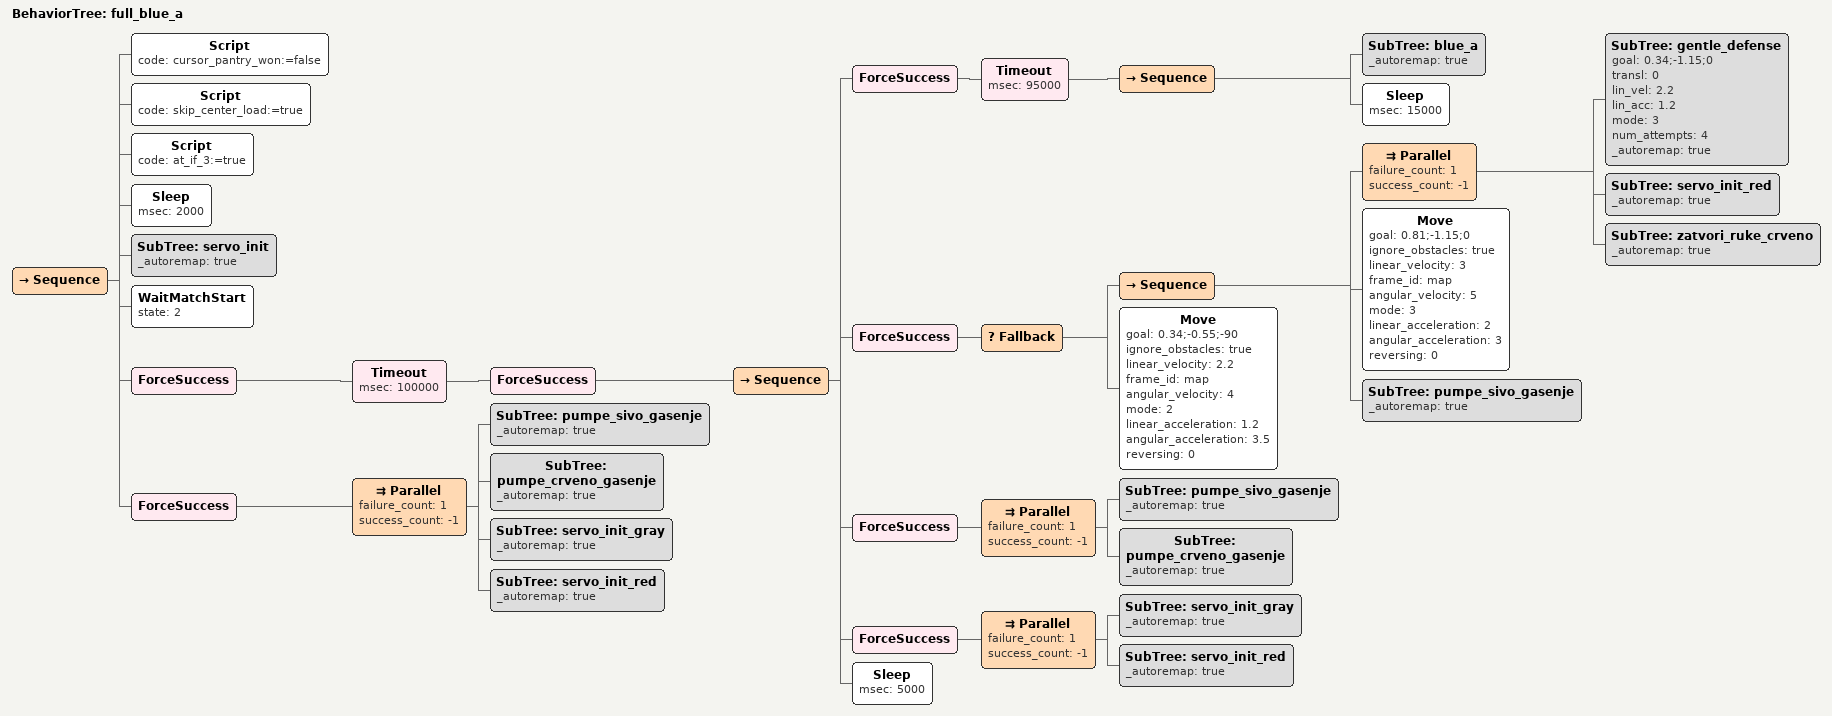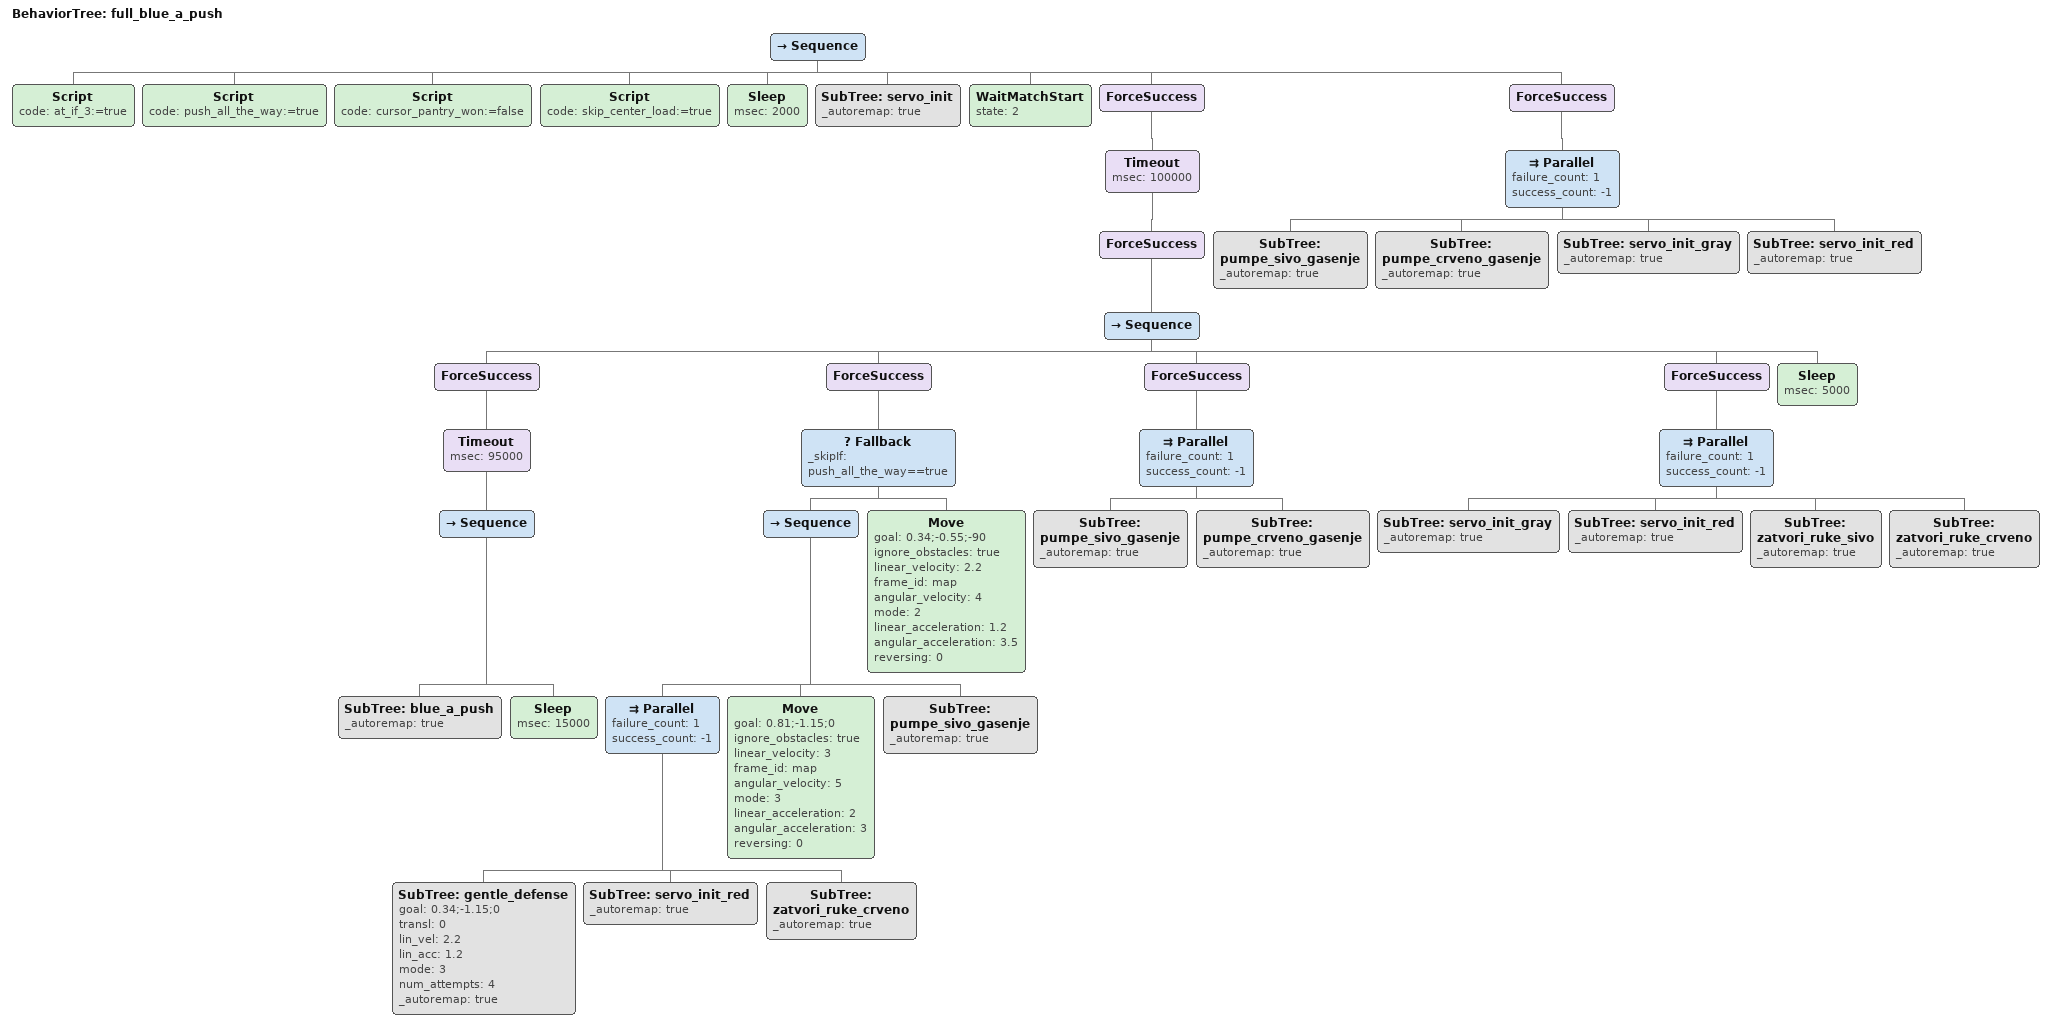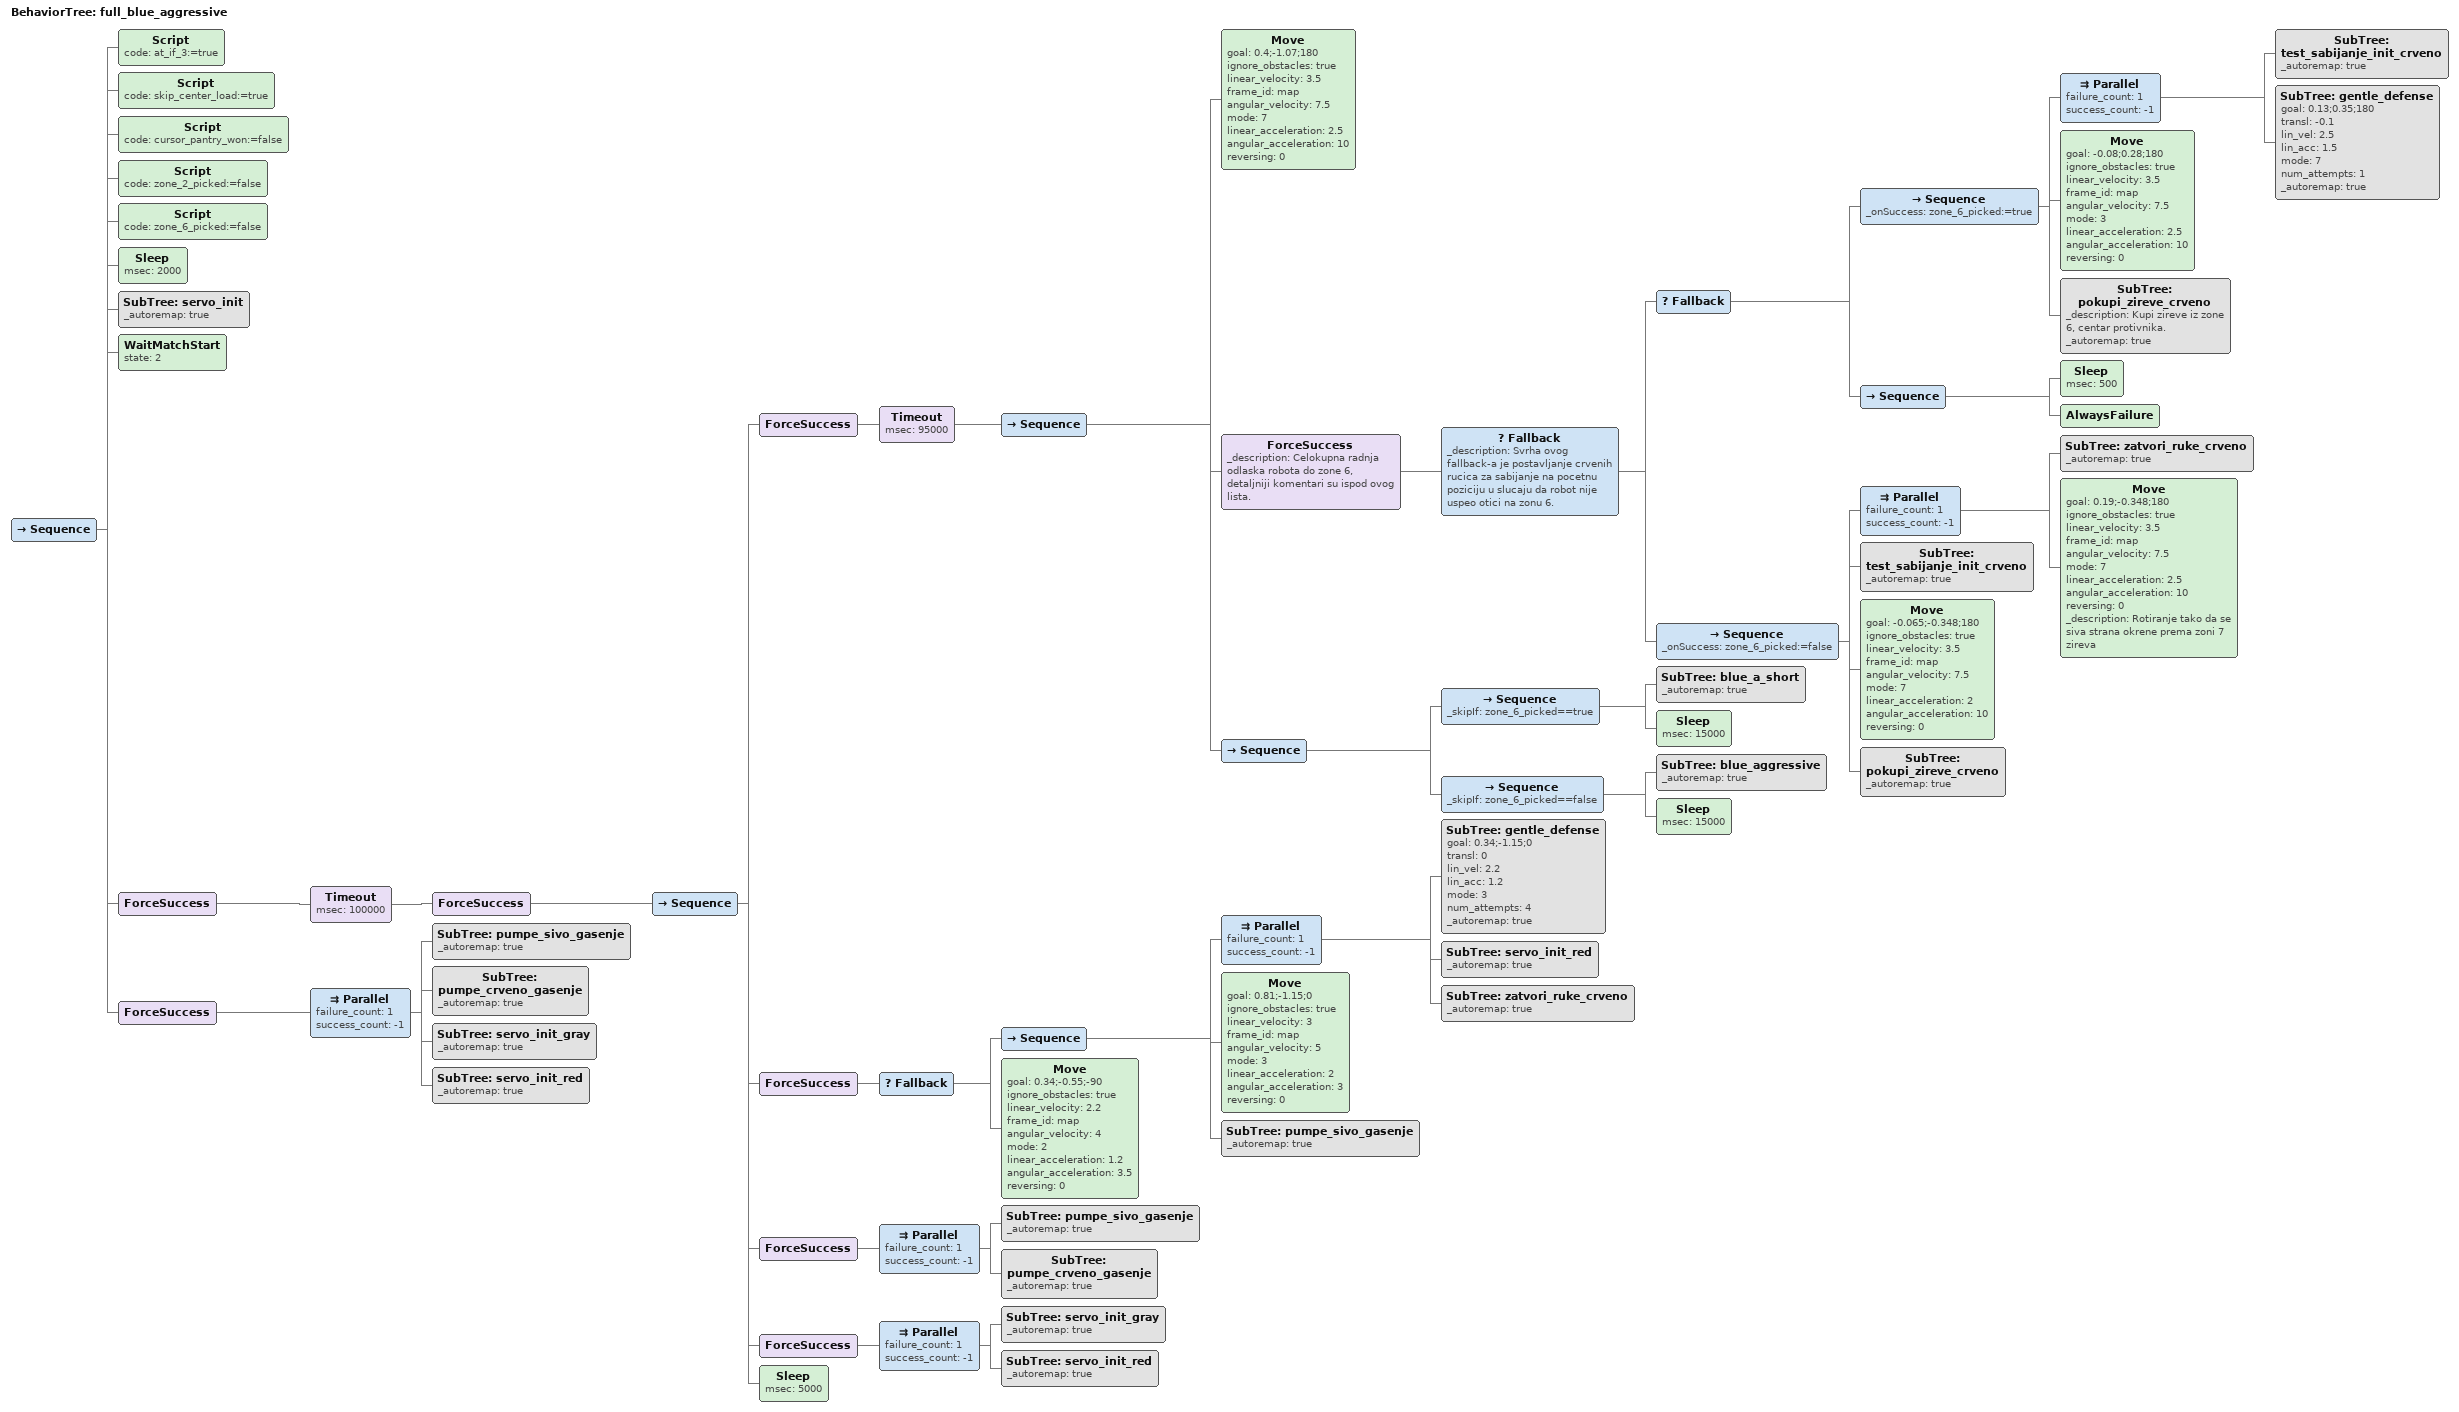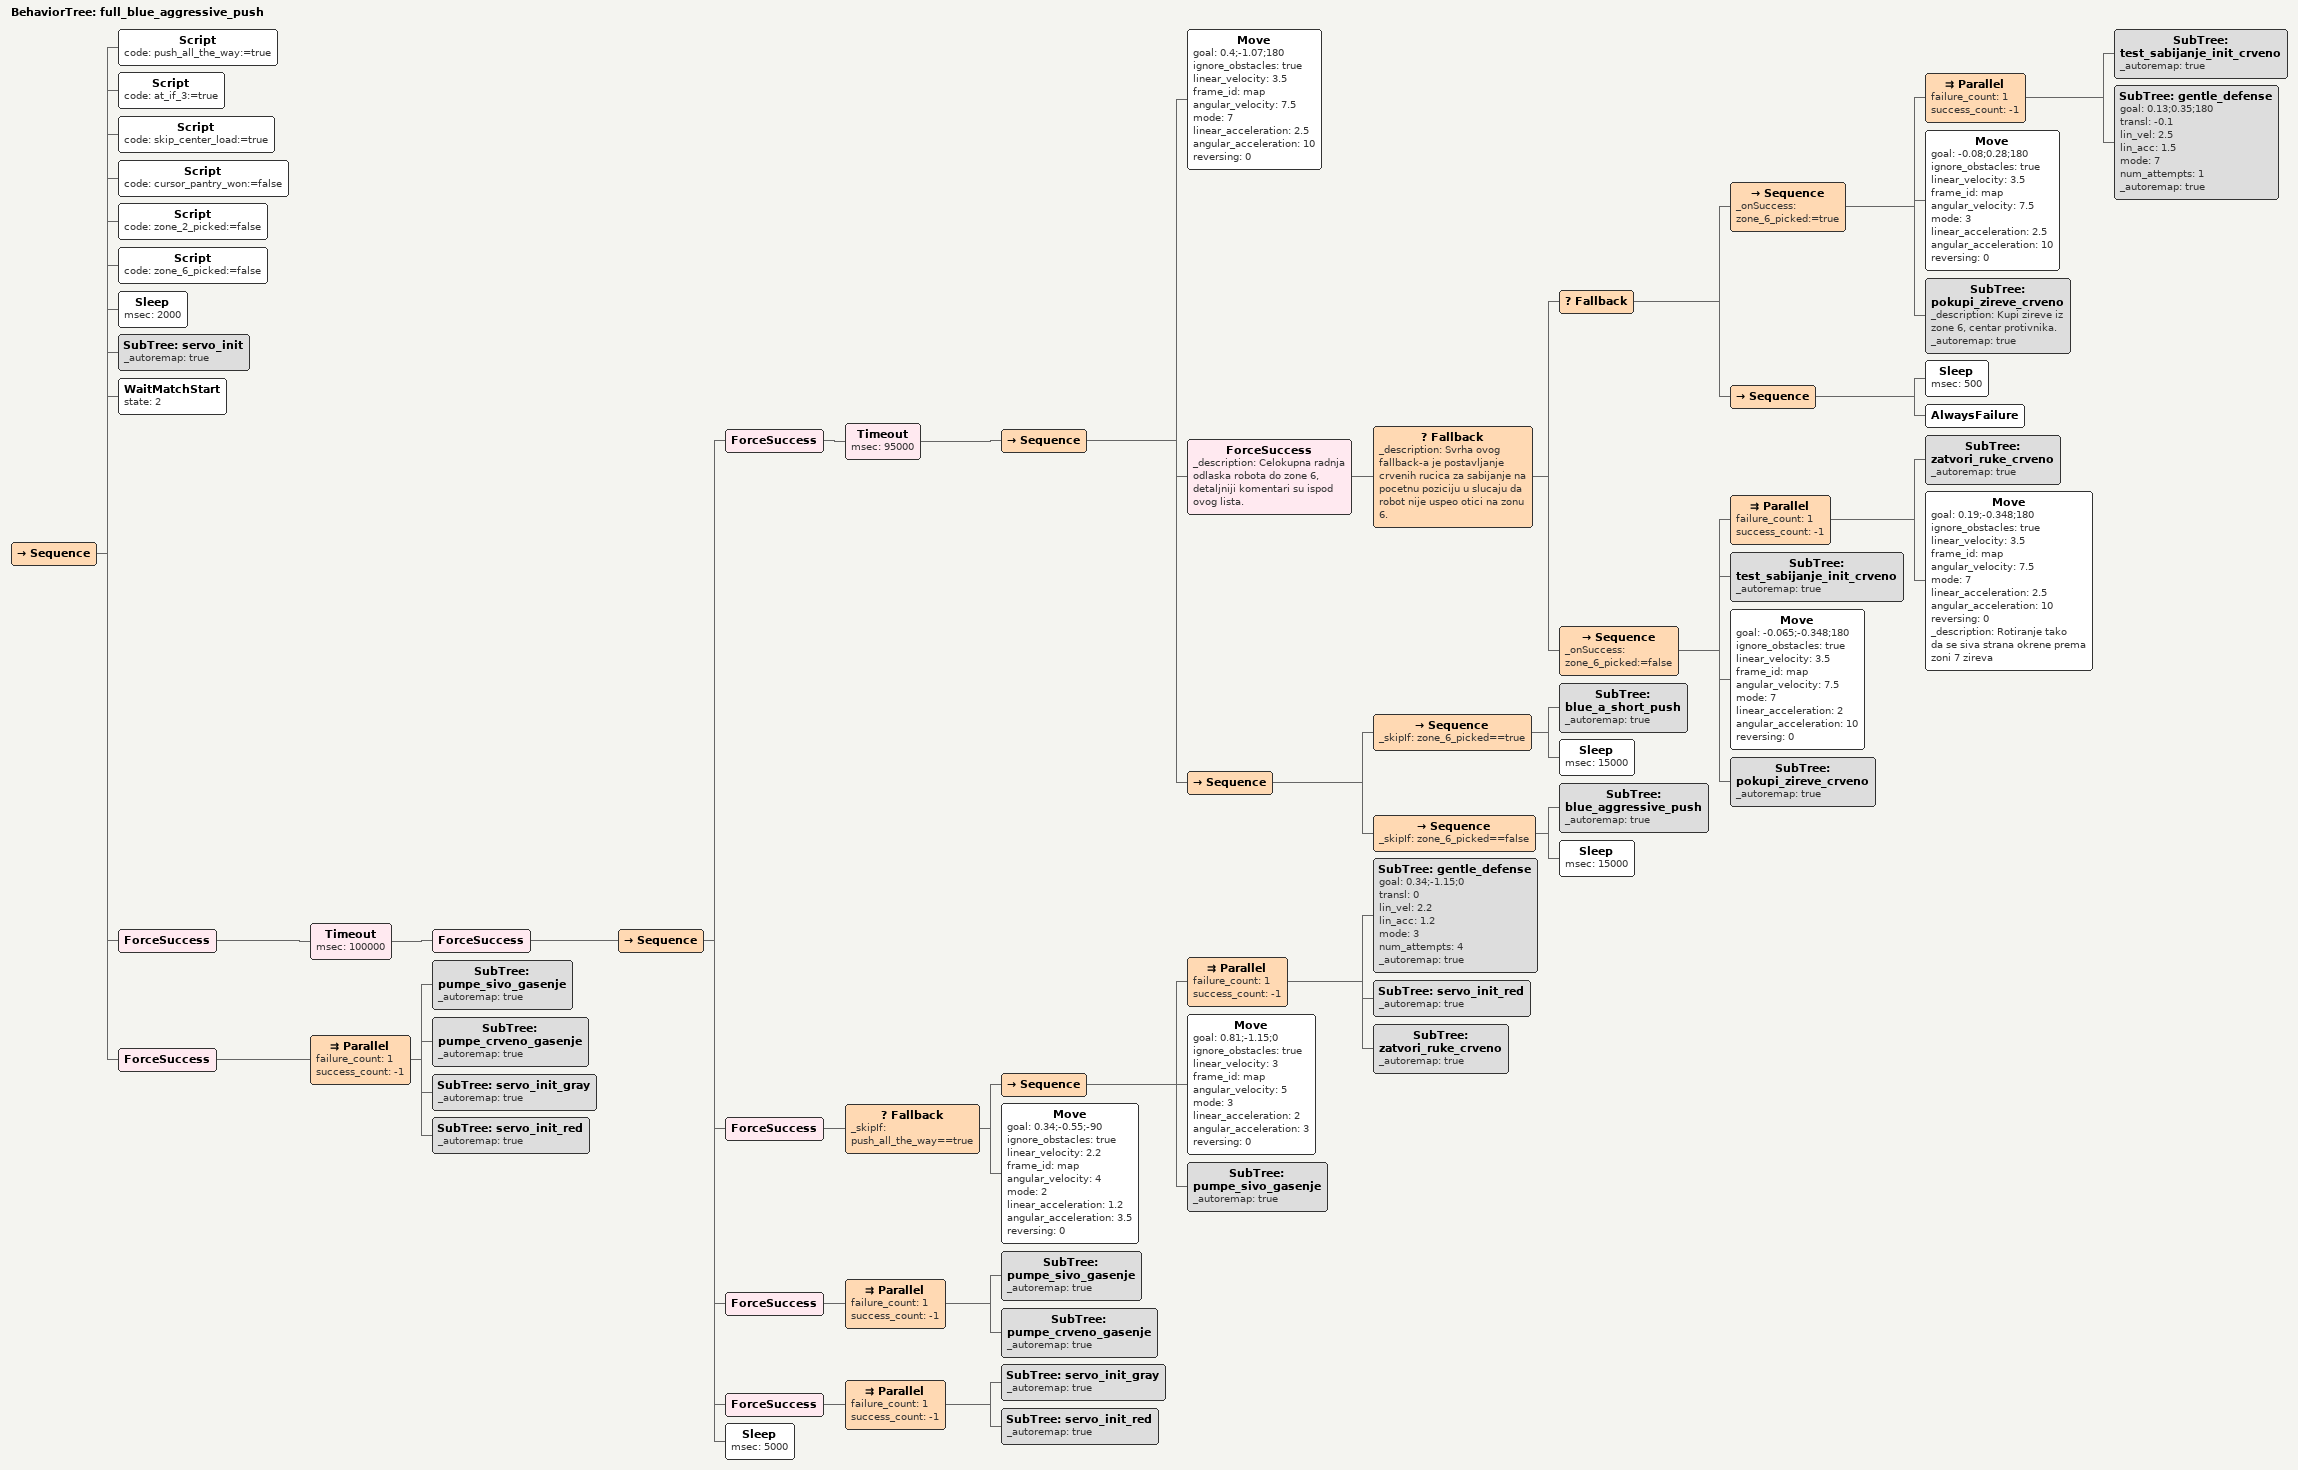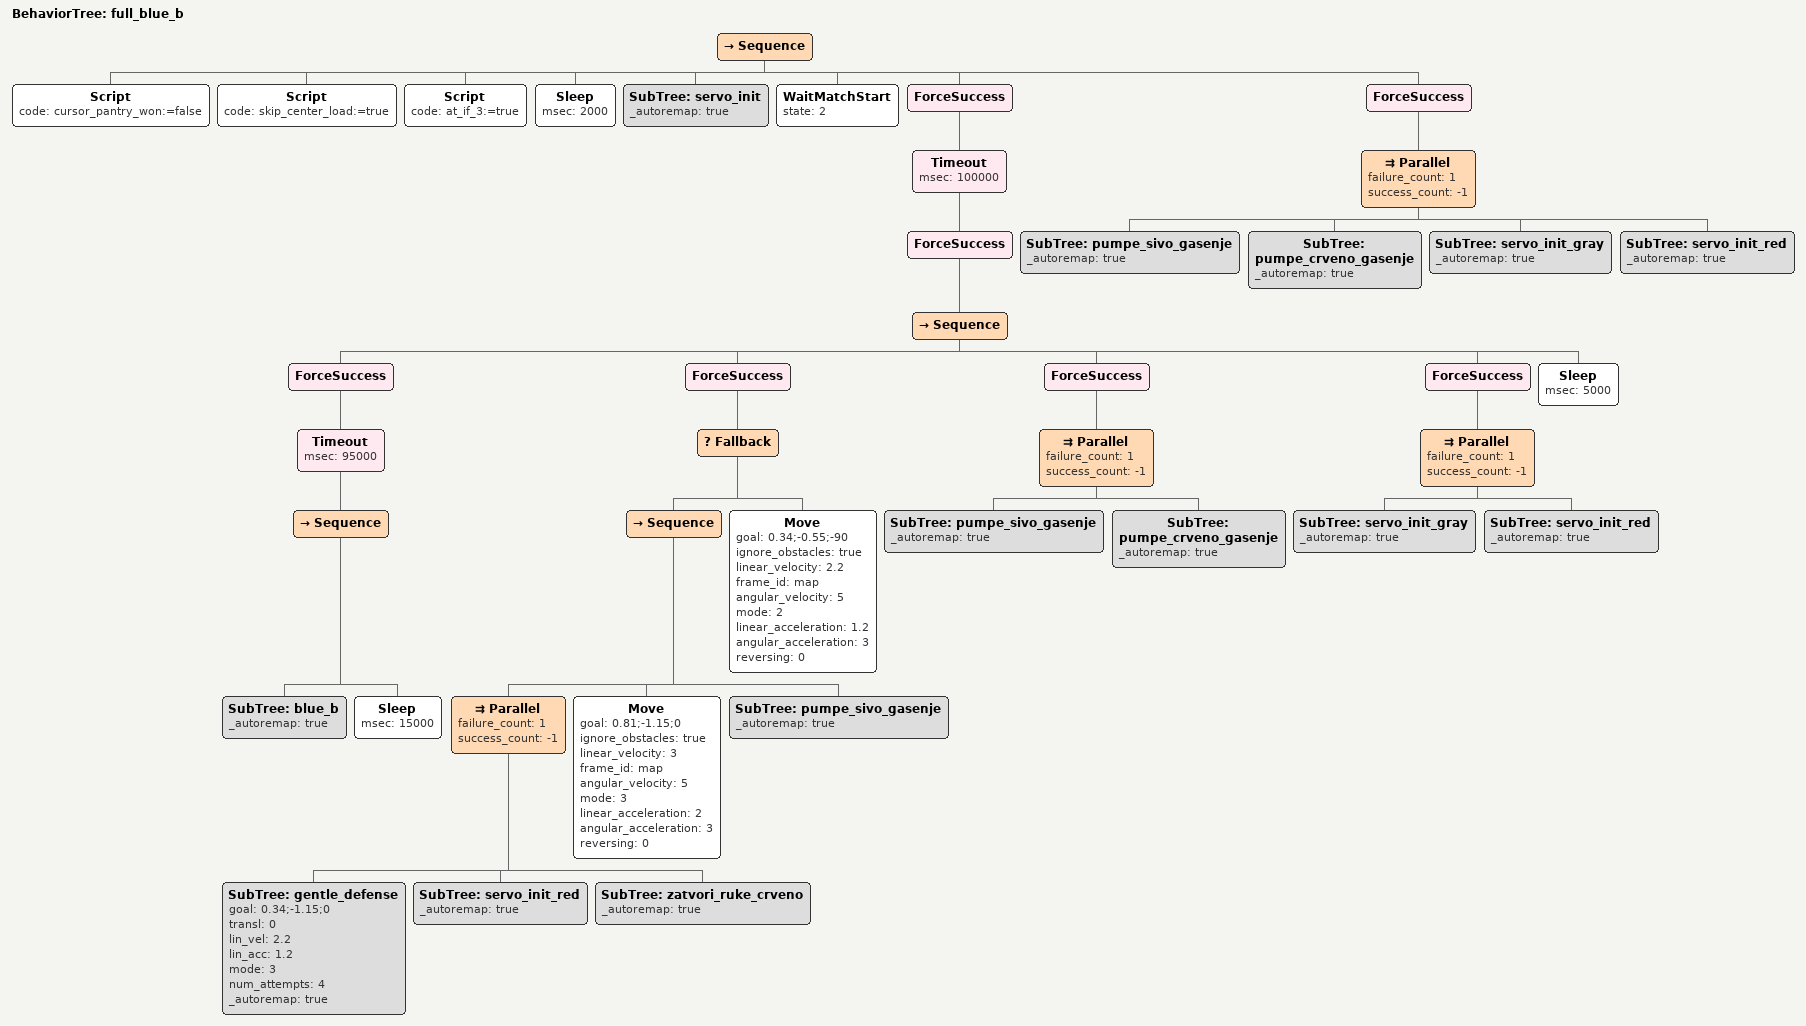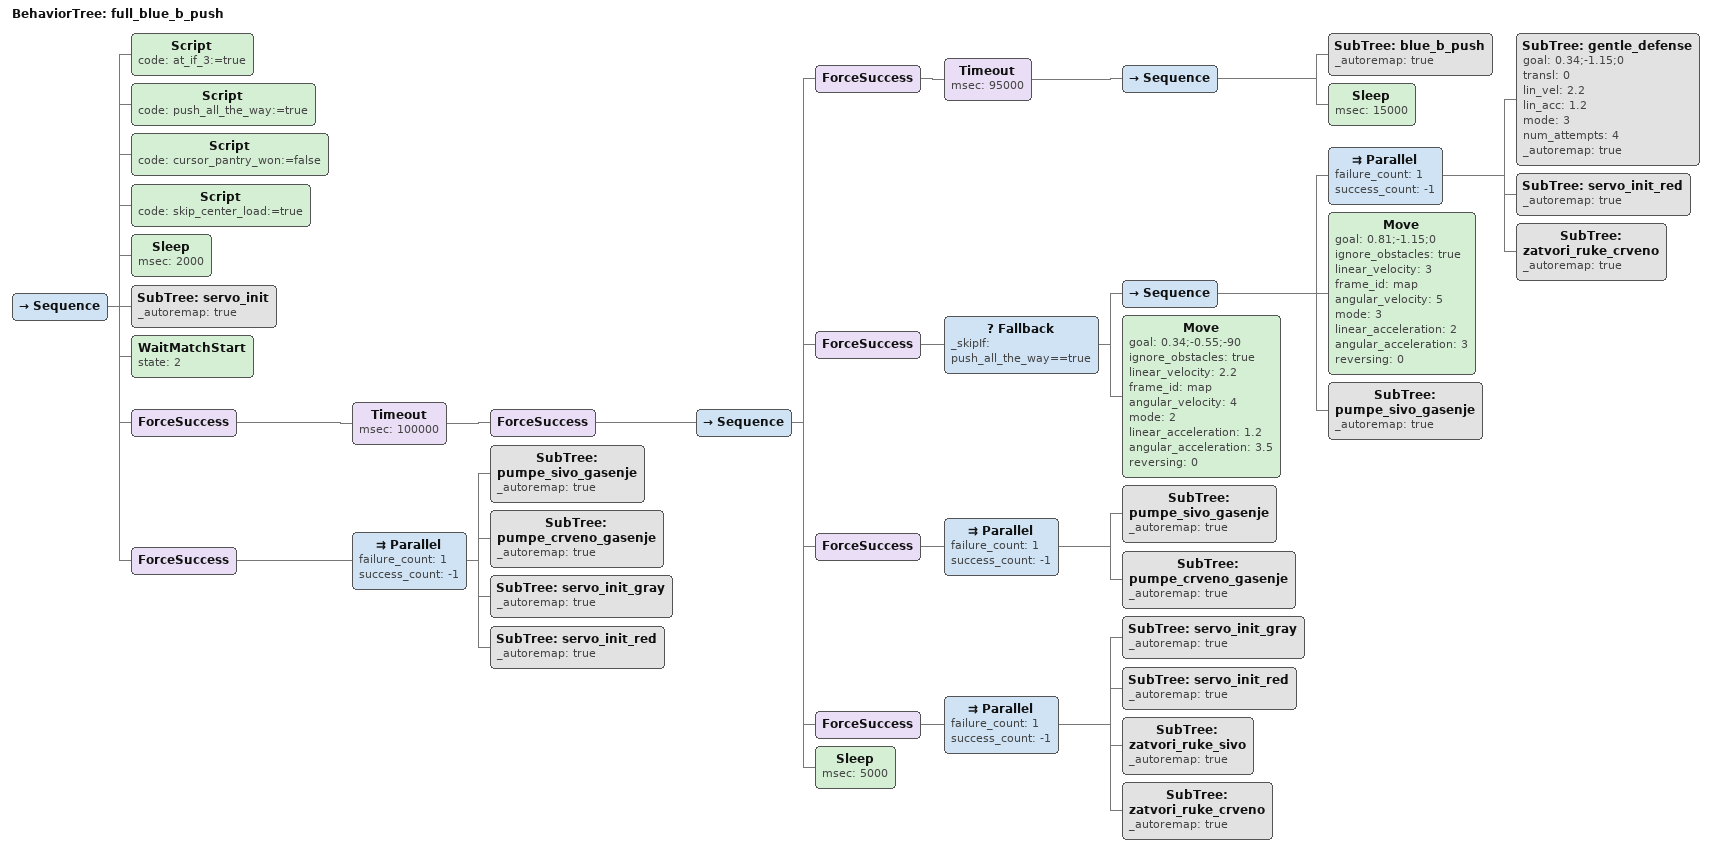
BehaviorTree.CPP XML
<BehaviorTree ID="full_blue_a">
  <Sequence>
    <Script code="cursor_pantry_won:=false"/>
    <Script code="skip_center_load:=true"/>
    <Script code="at_if_3:=true"/>
    <Sleep msec="2000"/>
    <SubTree ID="servo_init" _autoremap="true"/>
    <WaitMatchStart state="2"/>
    <ForceSuccess>
      <Timeout msec="100000">
        <ForceSuccess>
          <Sequence>
            <ForceSuccess>
              <Timeout msec="95000">
                <Sequence>
                  <SubTree ID="blue_a" _autoremap="true"/>
                  <Sleep msec="15000"/>
                </Sequence>
              </Timeout>
            </ForceSuccess>
            <ForceSuccess>
              <Fallback>
                <Sequence>
                  <Parallel failure_count="1" success_count="-1">
                    <SubTree ID="gentle_defense" goal="0.34;-1.15;0" transl="0" lin_vel="2.2" lin_acc="1.2" mode="3" num_attempts="4" _autoremap="true"/>
                    <SubTree ID="servo_init_red" _autoremap="true"/>
                    <SubTree ID="zatvori_ruke_crveno" _autoremap="true"/>
                  </Parallel>
                  <Move goal="0.81;-1.15;0" ignore_obstacles="true" linear_velocity="3" frame_id="map" angular_velocity="5" mode="3" linear_acceleration="2" angular_acceleration="3" reversing="0"/>
                  <SubTree ID="pumpe_sivo_gasenje" _autoremap="true"/>
                </Sequence>
                <Move goal="0.34;-0.55;-90" ignore_obstacles="true" linear_velocity="2.2" frame_id="map" angular_velocity="4" mode="2" linear_acceleration="1.2" angular_acceleration="3.5" reversing="0"/>
              </Fallback>
            </ForceSuccess>
            <ForceSuccess>
              <Parallel failure_count="1" success_count="-1">
                <SubTree ID="pumpe_sivo_gasenje" _autoremap="true"/>
                <SubTree ID="pumpe_crveno_gasenje" _autoremap="true"/>
              </Parallel>
            </ForceSuccess>
            <ForceSuccess>
              <Parallel failure_count="1" success_count="-1">
                <SubTree ID="servo_init_gray" _autoremap="true"/>
                <SubTree ID="servo_init_red" _autoremap="true"/>
              </Parallel>
            </ForceSuccess>
            <Sleep msec="5000"/>
          </Sequence>
        </ForceSuccess>
      </Timeout>
    </ForceSuccess>
    <ForceSuccess>
      <Parallel failure_count="1" success_count="-1">
        <SubTree ID="pumpe_sivo_gasenje" _autoremap="true"/>
        <SubTree ID="pumpe_crveno_gasenje" _autoremap="true"/>
        <SubTree ID="servo_init_gray" _autoremap="true"/>
        <SubTree ID="servo_init_red" _autoremap="true"/>
      </Parallel>
    </ForceSuccess>
  </Sequence>
</BehaviorTree>

<BehaviorTree ID="full_blue_a_push">
  <Sequence>
    <Script code="at_if_3:=true"/>
    <Script code="push_all_the_way:=true"/>
    <Script code="cursor_pantry_won:=false"/>
    <Script code="skip_center_load:=true"/>
    <Sleep msec="2000"/>
    <SubTree ID="servo_init" _autoremap="true"/>
    <WaitMatchStart state="2"/>
    <ForceSuccess>
      <Timeout msec="100000">
        <ForceSuccess>
          <Sequence>
            <ForceSuccess>
              <Timeout msec="95000">
                <Sequence>
                  <SubTree ID="blue_a_push" _autoremap="true"/>
                  <Sleep msec="15000"/>
                </Sequence>
              </Timeout>
            </ForceSuccess>
            <ForceSuccess>
              <Fallback _skipIf="push_all_the_way==true">
                <Sequence>
                  <Parallel failure_count="1" success_count="-1">
                    <SubTree ID="gentle_defense" goal="0.34;-1.15;0" transl="0" lin_vel="2.2" lin_acc="1.2" mode="3" num_attempts="4" _autoremap="true"/>
                    <SubTree ID="servo_init_red" _autoremap="true"/>
                    <SubTree ID="zatvori_ruke_crveno" _autoremap="true"/>
                  </Parallel>
                  <Move goal="0.81;-1.15;0" ignore_obstacles="true" linear_velocity="3" frame_id="map" angular_velocity="5" mode="3" linear_acceleration="2" angular_acceleration="3" reversing="0"/>
                  <SubTree ID="pumpe_sivo_gasenje" _autoremap="true"/>
                </Sequence>
                <Move goal="0.34;-0.55;-90" ignore_obstacles="true" linear_velocity="2.2" frame_id="map" angular_velocity="4" mode="2" linear_acceleration="1.2" angular_acceleration="3.5" reversing="0"/>
              </Fallback>
            </ForceSuccess>
            <ForceSuccess>
              <Parallel failure_count="1" success_count="-1">
                <SubTree ID="pumpe_sivo_gasenje" _autoremap="true"/>
                <SubTree ID="pumpe_crveno_gasenje" _autoremap="true"/>
              </Parallel>
            </ForceSuccess>
            <ForceSuccess>
              <Parallel failure_count="1" success_count="-1">
                <SubTree ID="servo_init_gray" _autoremap="true"/>
                <SubTree ID="servo_init_red" _autoremap="true"/>
                <SubTree ID="zatvori_ruke_sivo" _autoremap="true"/>
                <SubTree ID="zatvori_ruke_crveno" _autoremap="true"/>
              </Parallel>
            </ForceSuccess>
            <Sleep msec="5000"/>
          </Sequence>
        </ForceSuccess>
      </Timeout>
    </ForceSuccess>
    <ForceSuccess>
      <Parallel failure_count="1" success_count="-1">
        <SubTree ID="pumpe_sivo_gasenje" _autoremap="true"/>
        <SubTree ID="pumpe_crveno_gasenje" _autoremap="true"/>
        <SubTree ID="servo_init_gray" _autoremap="true"/>
        <SubTree ID="servo_init_red" _autoremap="true"/>
      </Parallel>
    </ForceSuccess>
  </Sequence>
</BehaviorTree>

<BehaviorTree ID="full_blue_aggressive">
  <Sequence>
    <Script code="at_if_3:=true"/>
    <Script code="skip_center_load:=true"/>
    <Script code="cursor_pantry_won:=false"/>
    <Script code="zone_2_picked:=false"/>
    <Script code="zone_6_picked:=false"/>
    <Sleep msec="2000"/>
    <SubTree ID="servo_init" _autoremap="true"/>
    <WaitMatchStart state="2"/>
    <ForceSuccess>
      <Timeout msec="100000">
        <ForceSuccess>
          <Sequence>
            <ForceSuccess>
              <Timeout msec="95000">
                <Sequence>
                  <Move goal="0.4;-1.07;180" ignore_obstacles="true" linear_velocity="3.5" frame_id="map" angular_velocity="7.5" mode="7" linear_acceleration="2.5" angular_acceleration="10" reversing="0"/>
                  <ForceSuccess _description="Celokupna radnja odlaska robota do zone 6, detaljniji komentari su ispod ovog lista.">
                    <Fallback _description="Svrha ovog fallback-a je postavljanje crvenih rucica za sabijanje na pocetnu poziciju u slucaju da robot nije uspeo otici na zonu 6.">
                      <Fallback>
                        <Sequence _onSuccess="zone_6_picked:=true">
                          <Parallel failure_count="1" success_count="-1">
                            <SubTree ID="test_sabijanje_init_crveno" _autoremap="true"/>
                            <SubTree ID="gentle_defense" goal="0.13;0.35;180" transl="-0.1" lin_vel="2.5" lin_acc="1.5" mode="7" num_attempts="1" _autoremap="true"/>
                          </Parallel>
                          <Move goal="-0.08;0.28;180" ignore_obstacles="true" linear_velocity="3.5" frame_id="map" angular_velocity="7.5" mode="3" linear_acceleration="2.5" angular_acceleration="10" reversing="0"/>
                          <SubTree ID="pokupi_zireve_crveno" _description="Kupi zireve iz zone 6, centar protivnika." _autoremap="true"/>
                        </Sequence>
                        <Sequence>
                          <Sleep msec="500"/>
                          <AlwaysFailure/>
                        </Sequence>
                      </Fallback>
                      <Sequence _onSuccess="zone_6_picked:=false">
                        <Parallel failure_count="1" success_count="-1">
                          <SubTree ID="zatvori_ruke_crveno" _autoremap="true"/>
                          <Move goal="0.19;-0.348;180" ignore_obstacles="true" linear_velocity="3.5" frame_id="map" angular_velocity="7.5" mode="7" linear_acceleration="2.5" angular_acceleration="10" reversing="0" _description="Rotiranje tako da se siva strana okrene prema zoni 7 zireva"/>
                        </Parallel>
                        <SubTree ID="test_sabijanje_init_crveno" _autoremap="true"/>
                        <Move goal="-0.065;-0.348;180" ignore_obstacles="true" linear_velocity="3.5" frame_id="map" angular_velocity="7.5" mode="7" linear_acceleration="2" angular_acceleration="10" reversing="0"/>
                        <SubTree ID="pokupi_zireve_crveno" _autoremap="true"/>
                      </Sequence>
                    </Fallback>
                  </ForceSuccess>
                  <Sequence>
                    <Sequence _skipIf="zone_6_picked==true">
                      <SubTree ID="blue_a_short" _autoremap="true"/>
                      <Sleep msec="15000"/>
                    </Sequence>
                    <Sequence _skipIf="zone_6_picked==false">
                      <SubTree ID="blue_aggressive" _autoremap="true"/>
                      <Sleep msec="15000"/>
                    </Sequence>
                  </Sequence>
                </Sequence>
              </Timeout>
            </ForceSuccess>
            <ForceSuccess>
              <Fallback>
                <Sequence>
                  <Parallel failure_count="1" success_count="-1">
                    <SubTree ID="gentle_defense" goal="0.34;-1.15;0" transl="0" lin_vel="2.2" lin_acc="1.2" mode="3" num_attempts="4" _autoremap="true"/>
                    <SubTree ID="servo_init_red" _autoremap="true"/>
                    <SubTree ID="zatvori_ruke_crveno" _autoremap="true"/>
                  </Parallel>
                  <Move goal="0.81;-1.15;0" ignore_obstacles="true" linear_velocity="3" frame_id="map" angular_velocity="5" mode="3" linear_acceleration="2" angular_acceleration="3" reversing="0"/>
                  <SubTree ID="pumpe_sivo_gasenje" _autoremap="true"/>
                </Sequence>
                <Move goal="0.34;-0.55;-90" ignore_obstacles="true" linear_velocity="2.2" frame_id="map" angular_velocity="4" mode="2" linear_acceleration="1.2" angular_acceleration="3.5" reversing="0"/>
              </Fallback>
            </ForceSuccess>
            <ForceSuccess>
              <Parallel failure_count="1" success_count="-1">
                <SubTree ID="pumpe_sivo_gasenje" _autoremap="true"/>
                <SubTree ID="pumpe_crveno_gasenje" _autoremap="true"/>
              </Parallel>
            </ForceSuccess>
            <ForceSuccess>
              <Parallel failure_count="1" success_count="-1">
                <SubTree ID="servo_init_gray" _autoremap="true"/>
                <SubTree ID="servo_init_red" _autoremap="true"/>
              </Parallel>
            </ForceSuccess>
            <Sleep msec="5000"/>
          </Sequence>
        </ForceSuccess>
      </Timeout>
    </ForceSuccess>
    <ForceSuccess>
      <Parallel failure_count="1" success_count="-1">
        <SubTree ID="pumpe_sivo_gasenje" _autoremap="true"/>
        <SubTree ID="pumpe_crveno_gasenje" _autoremap="true"/>
        <SubTree ID="servo_init_gray" _autoremap="true"/>
        <SubTree ID="servo_init_red" _autoremap="true"/>
      </Parallel>
    </ForceSuccess>
  </Sequence>
</BehaviorTree>

<BehaviorTree ID="full_blue_aggressive_push">
  <Sequence>
    <Script code="push_all_the_way:=true"/>
    <Script code="at_if_3:=true"/>
    <Script code="skip_center_load:=true"/>
    <Script code="cursor_pantry_won:=false"/>
    <Script code="zone_2_picked:=false"/>
    <Script code="zone_6_picked:=false"/>
    <Sleep msec="2000"/>
    <SubTree ID="servo_init" _autoremap="true"/>
    <WaitMatchStart state="2"/>
    <ForceSuccess>
      <Timeout msec="100000">
        <ForceSuccess>
          <Sequence>
            <ForceSuccess>
              <Timeout msec="95000">
                <Sequence>
                  <Move goal="0.4;-1.07;180" ignore_obstacles="true" linear_velocity="3.5" frame_id="map" angular_velocity="7.5" mode="7" linear_acceleration="2.5" angular_acceleration="10" reversing="0"/>
                  <ForceSuccess _description="Celokupna radnja odlaska robota do zone 6, detaljniji komentari su ispod ovog lista.">
                    <Fallback _description="Svrha ovog fallback-a je postavljanje crvenih rucica za sabijanje na pocetnu poziciju u slucaju da robot nije uspeo otici na zonu 6.">
                      <Fallback>
                        <Sequence _onSuccess="zone_6_picked:=true">
                          <Parallel failure_count="1" success_count="-1">
                            <SubTree ID="test_sabijanje_init_crveno" _autoremap="true"/>
                            <SubTree ID="gentle_defense" goal="0.13;0.35;180" transl="-0.1" lin_vel="2.5" lin_acc="1.5" mode="7" num_attempts="1" _autoremap="true"/>
                          </Parallel>
                          <Move goal="-0.08;0.28;180" ignore_obstacles="true" linear_velocity="3.5" frame_id="map" angular_velocity="7.5" mode="3" linear_acceleration="2.5" angular_acceleration="10" reversing="0"/>
                          <SubTree ID="pokupi_zireve_crveno" _description="Kupi zireve iz zone 6, centar protivnika." _autoremap="true"/>
                        </Sequence>
                        <Sequence>
                          <Sleep msec="500"/>
                          <AlwaysFailure/>
                        </Sequence>
                      </Fallback>
                      <Sequence _onSuccess="zone_6_picked:=false">
                        <Parallel failure_count="1" success_count="-1">
                          <SubTree ID="zatvori_ruke_crveno" _autoremap="true"/>
                          <Move goal="0.19;-0.348;180" ignore_obstacles="true" linear_velocity="3.5" frame_id="map" angular_velocity="7.5" mode="7" linear_acceleration="2.5" angular_acceleration="10" reversing="0" _description="Rotiranje tako da se siva strana okrene prema zoni 7 zireva"/>
                        </Parallel>
                        <SubTree ID="test_sabijanje_init_crveno" _autoremap="true"/>
                        <Move goal="-0.065;-0.348;180" ignore_obstacles="true" linear_velocity="3.5" frame_id="map" angular_velocity="7.5" mode="7" linear_acceleration="2" angular_acceleration="10" reversing="0"/>
                        <SubTree ID="pokupi_zireve_crveno" _autoremap="true"/>
                      </Sequence>
                    </Fallback>
                  </ForceSuccess>
                  <Sequence>
                    <Sequence _skipIf="zone_6_picked==true">
                      <SubTree ID="blue_a_short_push" _autoremap="true"/>
                      <Sleep msec="15000"/>
                    </Sequence>
                    <Sequence _skipIf="zone_6_picked==false">
                      <SubTree ID="blue_aggressive_push" _autoremap="true"/>
                      <Sleep msec="15000"/>
                    </Sequence>
                  </Sequence>
                </Sequence>
              </Timeout>
            </ForceSuccess>
            <ForceSuccess>
              <Fallback _skipIf="push_all_the_way==true">
                <Sequence>
                  <Parallel failure_count="1" success_count="-1">
                    <SubTree ID="gentle_defense" goal="0.34;-1.15;0" transl="0" lin_vel="2.2" lin_acc="1.2" mode="3" num_attempts="4" _autoremap="true"/>
                    <SubTree ID="servo_init_red" _autoremap="true"/>
                    <SubTree ID="zatvori_ruke_crveno" _autoremap="true"/>
                  </Parallel>
                  <Move goal="0.81;-1.15;0" ignore_obstacles="true" linear_velocity="3" frame_id="map" angular_velocity="5" mode="3" linear_acceleration="2" angular_acceleration="3" reversing="0"/>
                  <SubTree ID="pumpe_sivo_gasenje" _autoremap="true"/>
                </Sequence>
                <Move goal="0.34;-0.55;-90" ignore_obstacles="true" linear_velocity="2.2" frame_id="map" angular_velocity="4" mode="2" linear_acceleration="1.2" angular_acceleration="3.5" reversing="0"/>
              </Fallback>
            </ForceSuccess>
            <ForceSuccess>
              <Parallel failure_count="1" success_count="-1">
                <SubTree ID="pumpe_sivo_gasenje" _autoremap="true"/>
                <SubTree ID="pumpe_crveno_gasenje" _autoremap="true"/>
              </Parallel>
            </ForceSuccess>
            <ForceSuccess>
              <Parallel failure_count="1" success_count="-1">
                <SubTree ID="servo_init_gray" _autoremap="true"/>
                <SubTree ID="servo_init_red" _autoremap="true"/>
              </Parallel>
            </ForceSuccess>
            <Sleep msec="5000"/>
          </Sequence>
        </ForceSuccess>
      </Timeout>
    </ForceSuccess>
    <ForceSuccess>
      <Parallel failure_count="1" success_count="-1">
        <SubTree ID="pumpe_sivo_gasenje" _autoremap="true"/>
        <SubTree ID="pumpe_crveno_gasenje" _autoremap="true"/>
        <SubTree ID="servo_init_gray" _autoremap="true"/>
        <SubTree ID="servo_init_red" _autoremap="true"/>
      </Parallel>
    </ForceSuccess>
  </Sequence>
</BehaviorTree>

<BehaviorTree ID="full_blue_b">
  <Sequence>
    <Script code="cursor_pantry_won:=false"/>
    <Script code="skip_center_load:=true"/>
    <Script code="at_if_3:=true"/>
    <Sleep msec="2000"/>
    <SubTree ID="servo_init" _autoremap="true"/>
    <WaitMatchStart state="2"/>
    <ForceSuccess>
      <Timeout msec="100000">
        <ForceSuccess>
          <Sequence>
            <ForceSuccess>
              <Timeout msec="95000">
                <Sequence>
                  <SubTree ID="blue_b" _autoremap="true"/>
                  <Sleep msec="15000"/>
                </Sequence>
              </Timeout>
            </ForceSuccess>
            <ForceSuccess>
              <Fallback>
                <Sequence>
                  <Parallel failure_count="1" success_count="-1">
                    <SubTree ID="gentle_defense" goal="0.34;-1.15;0" transl="0" lin_vel="2.2" lin_acc="1.2" mode="3" num_attempts="4" _autoremap="true"/>
                    <SubTree ID="servo_init_red" _autoremap="true"/>
                    <SubTree ID="zatvori_ruke_crveno" _autoremap="true"/>
                  </Parallel>
                  <Move goal="0.81;-1.15;0" ignore_obstacles="true" linear_velocity="3" frame_id="map" angular_velocity="5" mode="3" linear_acceleration="2" angular_acceleration="3" reversing="0"/>
                  <SubTree ID="pumpe_sivo_gasenje" _autoremap="true"/>
                </Sequence>
                <Move goal="0.34;-0.55;-90" ignore_obstacles="true" linear_velocity="2.2" frame_id="map" angular_velocity="5" mode="2" linear_acceleration="1.2" angular_acceleration="3" reversing="0"/>
              </Fallback>
            </ForceSuccess>
            <ForceSuccess>
              <Parallel failure_count="1" success_count="-1">
                <SubTree ID="pumpe_sivo_gasenje" _autoremap="true"/>
                <SubTree ID="pumpe_crveno_gasenje" _autoremap="true"/>
              </Parallel>
            </ForceSuccess>
            <ForceSuccess>
              <Parallel failure_count="1" success_count="-1">
                <SubTree ID="servo_init_gray" _autoremap="true"/>
                <SubTree ID="servo_init_red" _autoremap="true"/>
              </Parallel>
            </ForceSuccess>
            <Sleep msec="5000"/>
          </Sequence>
        </ForceSuccess>
      </Timeout>
    </ForceSuccess>
    <ForceSuccess>
      <Parallel failure_count="1" success_count="-1">
        <SubTree ID="pumpe_sivo_gasenje" _autoremap="true"/>
        <SubTree ID="pumpe_crveno_gasenje" _autoremap="true"/>
        <SubTree ID="servo_init_gray" _autoremap="true"/>
        <SubTree ID="servo_init_red" _autoremap="true"/>
      </Parallel>
    </ForceSuccess>
  </Sequence>
</BehaviorTree>

<BehaviorTree ID="full_blue_b_push">
  <Sequence>
    <Script code="at_if_3:=true"/>
    <Script code="push_all_the_way:=true"/>
    <Script code="cursor_pantry_won:=false"/>
    <Script code="skip_center_load:=true"/>
    <Sleep msec="2000"/>
    <SubTree ID="servo_init" _autoremap="true"/>
    <WaitMatchStart state="2"/>
    <ForceSuccess>
      <Timeout msec="100000">
        <ForceSuccess>
          <Sequence>
            <ForceSuccess>
              <Timeout msec="95000">
                <Sequence>
                  <SubTree ID="blue_b_push" _autoremap="true"/>
                  <Sleep msec="15000"/>
                </Sequence>
              </Timeout>
            </ForceSuccess>
            <ForceSuccess>
              <Fallback _skipIf="push_all_the_way==true">
                <Sequence>
                  <Parallel failure_count="1" success_count="-1">
                    <SubTree ID="gentle_defense" goal="0.34;-1.15;0" transl="0" lin_vel="2.2" lin_acc="1.2" mode="3" num_attempts="4" _autoremap="true"/>
                    <SubTree ID="servo_init_red" _autoremap="true"/>
                    <SubTree ID="zatvori_ruke_crveno" _autoremap="true"/>
                  </Parallel>
                  <Move goal="0.81;-1.15;0" ignore_obstacles="true" linear_velocity="3" frame_id="map" angular_velocity="5" mode="3" linear_acceleration="2" angular_acceleration="3" reversing="0"/>
                  <SubTree ID="pumpe_sivo_gasenje" _autoremap="true"/>
                </Sequence>
                <Move goal="0.34;-0.55;-90" ignore_obstacles="true" linear_velocity="2.2" frame_id="map" angular_velocity="4" mode="2" linear_acceleration="1.2" angular_acceleration="3.5" reversing="0"/>
              </Fallback>
            </ForceSuccess>
            <ForceSuccess>
              <Parallel failure_count="1" success_count="-1">
                <SubTree ID="pumpe_sivo_gasenje" _autoremap="true"/>
                <SubTree ID="pumpe_crveno_gasenje" _autoremap="true"/>
              </Parallel>
            </ForceSuccess>
            <ForceSuccess>
              <Parallel failure_count="1" success_count="-1">
                <SubTree ID="servo_init_gray" _autoremap="true"/>
                <SubTree ID="servo_init_red" _autoremap="true"/>
                <SubTree ID="zatvori_ruke_sivo" _autoremap="true"/>
                <SubTree ID="zatvori_ruke_crveno" _autoremap="true"/>
              </Parallel>
            </ForceSuccess>
            <Sleep msec="5000"/>
          </Sequence>
        </ForceSuccess>
      </Timeout>
    </ForceSuccess>
    <ForceSuccess>
      <Parallel failure_count="1" success_count="-1">
        <SubTree ID="pumpe_sivo_gasenje" _autoremap="true"/>
        <SubTree ID="pumpe_crveno_gasenje" _autoremap="true"/>
        <SubTree ID="servo_init_gray" _autoremap="true"/>
        <SubTree ID="servo_init_red" _autoremap="true"/>
      </Parallel>
    </ForceSuccess>
  </Sequence>
</BehaviorTree>
